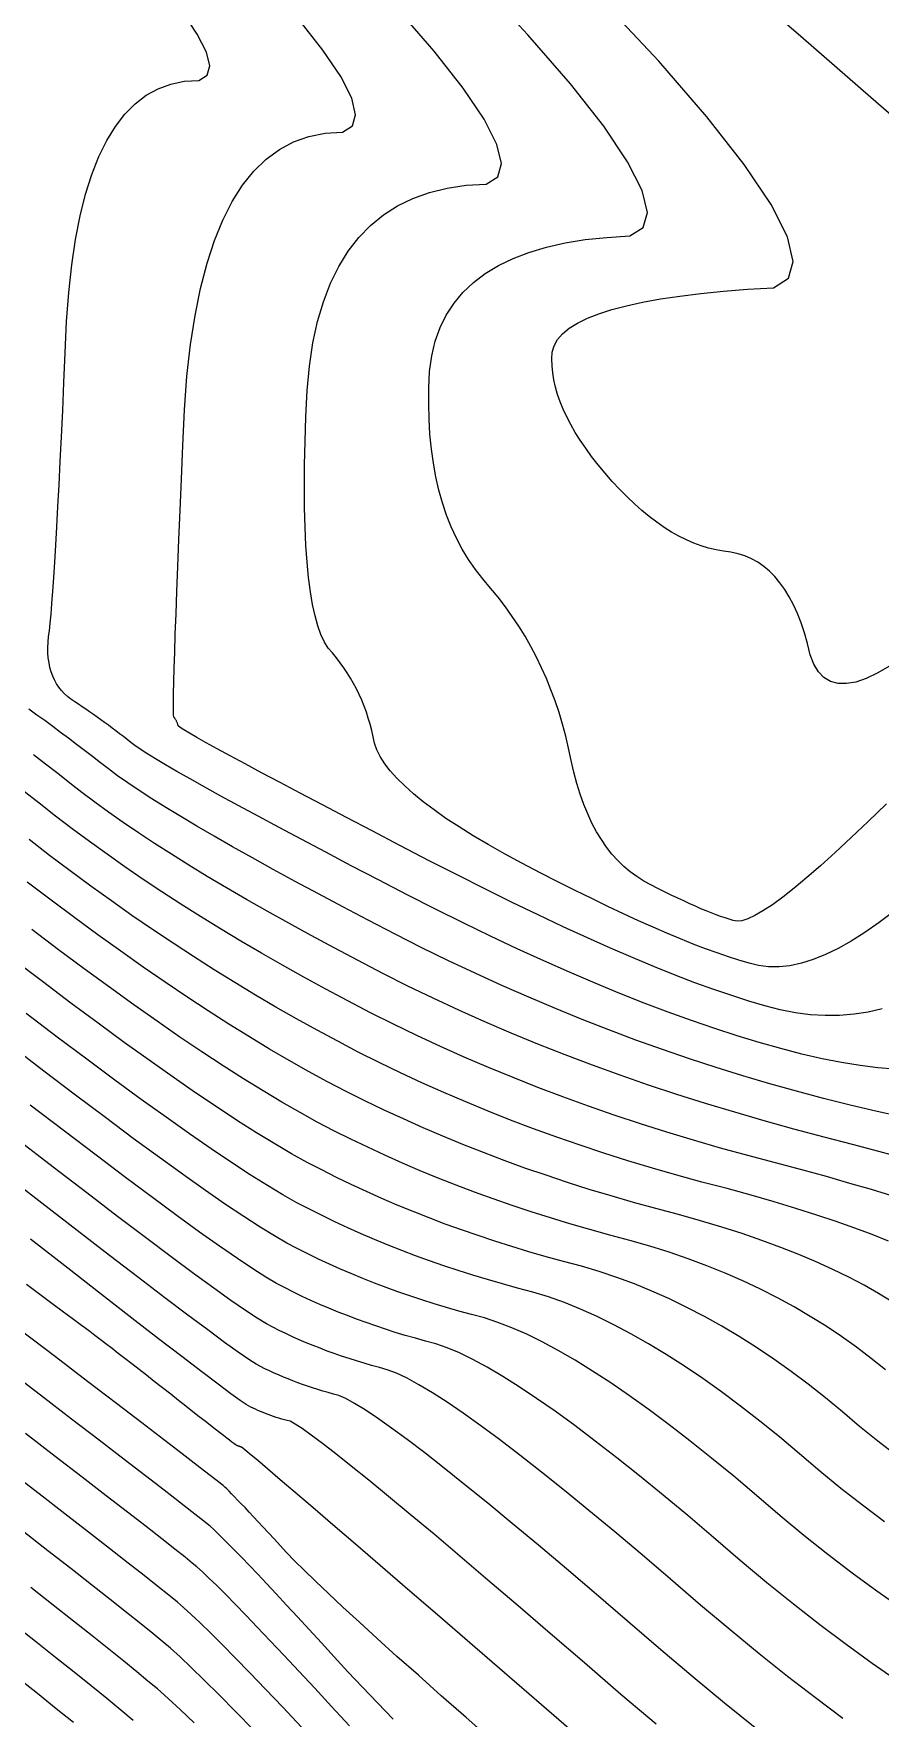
# Model space of a CAD drawing. Header units: inches. Extents: x 1412622.3 to 1412714.6, y 4931530.8 to 4931588.5.
# Drawn here: x 1412657.23 to 1412662.81, y 4931543.82 to 4931554.92 of the extents above; entities that cross this region are included whole.
import ezdxf

# ---------------------------------------------------------------- set-up
doc = ezdxf.new("R2010")
doc.units = ezdxf.units.IN
doc.header["$MEASUREMENT"] = 0

msp = doc.modelspace()

# ---------------------------------------------------------------- linework, layer by layer
for points in [[(1412663.145, 4931554.153), (1412662.745, 4931554.5), (1412662.284, 4931554.901), (1412661.76, 4931555.355), (1412661.176, 4931555.864), (1412660.529, 4931556.426), (1412659.821, 4931557.043), (1412659.052, 4931557.713), (1412658.221, 4931558.437), (1412657.328, 4931559.215), (1412656.373, 4931560.047), (1412655.357, 4931560.933)], [(1412662.847, 4931549.846), (1412662.727, 4931549.729), (1412662.615, 4931549.622), (1412662.51, 4931549.525), (1412662.413, 4931549.437), (1412662.323, 4931549.359), (1412662.24, 4931549.29), (1412662.164, 4931549.23), (1412662.096, 4931549.18), (1412662.034, 4931549.139), (1412661.981, 4931549.108), (1412661.934, 4931549.086), (1412661.895, 4931549.073), (1412661.863, 4931549.071), (1412661.838, 4931549.077), (1412661.812, 4931549.085), (1412661.784, 4931549.093), (1412661.755, 4931549.103), (1412661.725, 4931549.114), (1412661.693, 4931549.127), (1412661.66, 4931549.14), (1412661.625, 4931549.154), (1412661.589, 4931549.17), (1412661.551, 4931549.187), (1412661.512, 4931549.205), (1412661.472, 4931549.224), (1412661.43, 4931549.244), (1412661.386, 4931549.265), (1412661.342, 4931549.288), (1412661.295, 4931549.312), (1412661.248, 4931549.336), (1412661.202, 4931549.365), (1412661.158, 4931549.397), (1412661.117, 4931549.432), (1412661.077, 4931549.471), (1412661.039, 4931549.513), (1412661.003, 4931549.559), (1412660.969, 4931549.609), (1412660.937, 4931549.661), (1412660.907, 4931549.718), (1412660.879, 4931549.778), (1412660.853, 4931549.841), (1412660.829, 4931549.908), (1412660.807, 4931549.979), (1412660.787, 4931550.053), (1412660.769, 4931550.131), (1412660.752, 4931550.212), (1412660.734, 4931550.291), (1412660.713, 4931550.37), (1412660.69, 4931550.447), (1412660.665, 4931550.523), (1412660.637, 4931550.597), (1412660.607, 4931550.67), (1412660.575, 4931550.742), (1412660.541, 4931550.812), (1412660.505, 4931550.881), (1412660.466, 4931550.949), (1412660.425, 4931551.015), (1412660.382, 4931551.08), (1412660.337, 4931551.144), (1412660.289, 4931551.206), (1412660.239, 4931551.267), (1412660.187, 4931551.327), (1412660.139, 4931551.389), (1412660.094, 4931551.455), (1412660.052, 4931551.524), (1412660.014, 4931551.596), (1412659.98, 4931551.67), (1412659.949, 4931551.748), (1412659.922, 4931551.829), (1412659.898, 4931551.913), (1412659.878, 4931552), (1412659.862, 4931552.09), (1412659.849, 4931552.183), (1412659.839, 4931552.28), (1412659.833, 4931552.379), (1412659.831, 4931552.481), (1412659.832, 4931552.586), (1412659.837, 4931552.695), (1412659.851, 4931552.797), (1412659.874, 4931552.893), (1412659.906, 4931552.983), (1412659.947, 4931553.066), (1412659.998, 4931553.144), (1412660.057, 4931553.215), (1412660.126, 4931553.28), (1412660.204, 4931553.339), (1412660.291, 4931553.392), (1412660.387, 4931553.438), (1412660.492, 4931553.479), (1412660.607, 4931553.513), (1412660.73, 4931553.541), (1412660.863, 4931553.563), (1412661.005, 4931553.578), (1412661.156, 4931553.588), (1412661.245, 4931553.642), (1412661.272, 4931553.742), (1412661.238, 4931553.886), (1412661.142, 4931554.075), (1412660.985, 4931554.31), (1412660.765, 4931554.589), (1412660.484, 4931554.913), (1412660.142, 4931555.283)], [(1412662.868, 4931550.753), (1412662.787, 4931550.706), (1412662.713, 4931550.67), (1412662.646, 4931550.647), (1412662.584, 4931550.637), (1412662.529, 4931550.638), (1412662.479, 4931550.652), (1412662.436, 4931550.677), (1412662.4, 4931550.715), (1412662.369, 4931550.765), (1412662.345, 4931550.827), (1412662.327, 4931550.902), (1412662.307, 4931550.972), (1412662.285, 4931551.038), (1412662.261, 4931551.099), (1412662.235, 4931551.156), (1412662.207, 4931551.209), (1412662.177, 4931551.258), (1412662.146, 4931551.302), (1412662.112, 4931551.342), (1412662.077, 4931551.378), (1412662.039, 4931551.41), (1412662, 4931551.437), (1412661.958, 4931551.46), (1412661.915, 4931551.479), (1412661.87, 4931551.493), (1412661.823, 4931551.503), (1412661.774, 4931551.509), (1412661.725, 4931551.518), (1412661.676, 4931551.53), (1412661.627, 4931551.545), (1412661.578, 4931551.563), (1412661.529, 4931551.584), (1412661.48, 4931551.609), (1412661.431, 4931551.636), (1412661.382, 4931551.667), (1412661.334, 4931551.701), (1412661.285, 4931551.738), (1412661.236, 4931551.778), (1412661.187, 4931551.821), (1412661.139, 4931551.867), (1412661.09, 4931551.917), (1412661.041, 4931551.969), (1412660.993, 4931552.025), (1412660.947, 4931552.08), (1412660.905, 4931552.134), (1412660.866, 4931552.188), (1412660.83, 4931552.241), (1412660.797, 4931552.293), (1412660.767, 4931552.344), (1412660.741, 4931552.395), (1412660.717, 4931552.445), (1412660.697, 4931552.495), (1412660.68, 4931552.543), (1412660.666, 4931552.591), (1412660.656, 4931552.639), (1412660.648, 4931552.685), (1412660.644, 4931552.731), (1412660.643, 4931552.777), (1412660.645, 4931552.821), (1412660.657, 4931552.864), (1412660.68, 4931552.904), (1412660.713, 4931552.943), (1412660.757, 4931552.979), (1412660.812, 4931553.013), (1412660.877, 4931553.045), (1412660.952, 4931553.074), (1412661.038, 4931553.102), (1412661.134, 4931553.127), (1412661.241, 4931553.151), (1412661.359, 4931553.172), (1412661.486, 4931553.191), (1412661.625, 4931553.208), (1412661.773, 4931553.223), (1412661.933, 4931553.236), (1412662.103, 4931553.246), (1412662.203, 4931553.308), (1412662.234, 4931553.419), (1412662.195, 4931553.582), (1412662.088, 4931553.795), (1412661.91, 4931554.059), (1412661.664, 4931554.373), (1412661.347, 4931554.738), (1412660.962, 4931555.153)], [(1412662.903, 4931548.097), (1412662.791, 4931548.106), (1412662.674, 4931548.12), (1412662.552, 4931548.14), (1412662.424, 4931548.165), (1412662.29, 4931548.196), (1412662.152, 4931548.232), (1412662.01, 4931548.273), (1412661.864, 4931548.317), (1412661.716, 4931548.365), (1412661.564, 4931548.417), (1412661.41, 4931548.473), (1412661.252, 4931548.532), (1412661.091, 4931548.596), (1412660.927, 4931548.664), (1412660.759, 4931548.735), (1412660.589, 4931548.81), (1412660.415, 4931548.89), (1412660.239, 4931548.973), (1412660.059, 4931549.06), (1412659.876, 4931549.15), (1412659.689, 4931549.245), (1412659.5, 4931549.344), (1412659.321, 4931549.437), (1412659.152, 4931549.526), (1412658.994, 4931549.61), (1412658.845, 4931549.689), (1412658.708, 4931549.763), (1412658.58, 4931549.832), (1412658.462, 4931549.896), (1412658.355, 4931549.955), (1412658.259, 4931550.009), (1412658.172, 4931550.058), (1412658.096, 4931550.103), (1412658.03, 4931550.142), (1412657.974, 4931550.176), (1412657.929, 4931550.206), (1412657.894, 4931550.23), (1412657.869, 4931550.25), (1412657.844, 4931550.269), (1412657.819, 4931550.288), (1412657.794, 4931550.307), (1412657.769, 4931550.326), (1412657.745, 4931550.344), (1412657.72, 4931550.363), (1412657.695, 4931550.381), (1412657.67, 4931550.399), (1412657.646, 4931550.416), (1412657.621, 4931550.434), (1412657.596, 4931550.451), (1412657.572, 4931550.468), (1412657.547, 4931550.485), (1412657.522, 4931550.501), (1412657.498, 4931550.518), (1412657.473, 4931550.534), (1412657.45, 4931550.552), (1412657.429, 4931550.571), (1412657.41, 4931550.591), (1412657.393, 4931550.613), (1412657.378, 4931550.636), (1412657.364, 4931550.661), (1412657.353, 4931550.687), (1412657.343, 4931550.715), (1412657.335, 4931550.744), (1412657.329, 4931550.774), (1412657.324, 4931550.806), (1412657.322, 4931550.839), (1412657.321, 4931550.874), (1412657.323, 4931550.91), (1412657.326, 4931550.947), (1412657.331, 4931550.986), (1412657.336, 4931551.035), (1412657.342, 4931551.095), (1412657.347, 4931551.165), (1412657.353, 4931551.246), (1412657.36, 4931551.336), (1412657.366, 4931551.438), (1412657.373, 4931551.549), (1412657.38, 4931551.671), (1412657.387, 4931551.804), (1412657.395, 4931551.947), (1412657.402, 4931552.1), (1412657.41, 4931552.264), (1412657.419, 4931552.438), (1412657.427, 4931552.622), (1412657.436, 4931552.817), (1412657.445, 4931553.023), (1412657.459, 4931553.215), (1412657.479, 4931553.396), (1412657.504, 4931553.564), (1412657.535, 4931553.719), (1412657.57, 4931553.862), (1412657.611, 4931553.993), (1412657.658, 4931554.111), (1412657.709, 4931554.216), (1412657.766, 4931554.309), (1412657.829, 4931554.39), (1412657.896, 4931554.458), (1412657.969, 4931554.514), (1412658.048, 4931554.557), (1412658.131, 4931554.588), (1412658.22, 4931554.607), (1412658.315, 4931554.612), (1412658.371, 4931554.646), (1412658.388, 4931554.709), (1412658.366, 4931554.799), (1412658.306, 4931554.917), (1412658.208, 4931555.064)], [(1412662.896, 4931549.135), (1412662.799, 4931549.062), (1412662.706, 4931548.997), (1412662.616, 4931548.94), (1412662.529, 4931548.892), (1412662.446, 4931548.851), (1412662.365, 4931548.819), (1412662.287, 4931548.795), (1412662.212, 4931548.778), (1412662.14, 4931548.77), (1412662.071, 4931548.771), (1412662.005, 4931548.779), (1412661.942, 4931548.795), (1412661.876, 4931548.815), (1412661.806, 4931548.837), (1412661.732, 4931548.862), (1412661.655, 4931548.89), (1412661.574, 4931548.921), (1412661.49, 4931548.955), (1412661.401, 4931548.992), (1412661.31, 4931549.032), (1412661.214, 4931549.074), (1412661.115, 4931549.12), (1412661.012, 4931549.168), (1412660.906, 4931549.22), (1412660.796, 4931549.274), (1412660.682, 4931549.331), (1412660.565, 4931549.391), (1412660.444, 4931549.454), (1412660.331, 4931549.516), (1412660.224, 4931549.576), (1412660.124, 4931549.635), (1412660.031, 4931549.693), (1412659.945, 4931549.749), (1412659.867, 4931549.805), (1412659.795, 4931549.859), (1412659.73, 4931549.911), (1412659.673, 4931549.963), (1412659.622, 4931550.013), (1412659.578, 4931550.062), (1412659.542, 4931550.109), (1412659.512, 4931550.156), (1412659.49, 4931550.201), (1412659.474, 4931550.245), (1412659.465, 4931550.287), (1412659.456, 4931550.329), (1412659.445, 4931550.37), (1412659.433, 4931550.41), (1412659.42, 4931550.45), (1412659.405, 4931550.489), (1412659.39, 4931550.527), (1412659.373, 4931550.565), (1412659.355, 4931550.602), (1412659.336, 4931550.638), (1412659.316, 4931550.673), (1412659.294, 4931550.708), (1412659.272, 4931550.742), (1412659.248, 4931550.775), (1412659.223, 4931550.808), (1412659.197, 4931550.84), (1412659.169, 4931550.871), (1412659.144, 4931550.911), (1412659.121, 4931550.96), (1412659.101, 4931551.018), (1412659.082, 4931551.084), (1412659.066, 4931551.159), (1412659.051, 4931551.243), (1412659.039, 4931551.336), (1412659.03, 4931551.438), (1412659.022, 4931551.548), (1412659.016, 4931551.668), (1412659.013, 4931551.796), (1412659.012, 4931551.933), (1412659.013, 4931552.078), (1412659.016, 4931552.233), (1412659.022, 4931552.396), (1412659.029, 4931552.568), (1412659.045, 4931552.73), (1412659.068, 4931552.882), (1412659.099, 4931553.023), (1412659.137, 4931553.154), (1412659.184, 4931553.275), (1412659.238, 4931553.386), (1412659.3, 4931553.486), (1412659.37, 4931553.577), (1412659.448, 4931553.657), (1412659.533, 4931553.726), (1412659.626, 4931553.786), (1412659.727, 4931553.835), (1412659.836, 4931553.874), (1412659.952, 4931553.903), (1412660.077, 4931553.921), (1412660.209, 4931553.929), (1412660.287, 4931553.977), (1412660.311, 4931554.064), (1412660.281, 4931554.19), (1412660.197, 4931554.356), (1412660.059, 4931554.561), (1412659.867, 4931554.805), (1412659.621, 4931555.089)], [(1412662.819, 4931548.494), (1412662.727, 4931548.473), (1412662.634, 4931548.458), (1412662.539, 4931548.45), (1412662.443, 4931548.449), (1412662.346, 4931548.455), (1412662.248, 4931548.468), (1412662.148, 4931548.487), (1412662.047, 4931548.514), (1412661.94, 4931548.545), (1412661.828, 4931548.581), (1412661.71, 4931548.621), (1412661.585, 4931548.666), (1412661.455, 4931548.716), (1412661.32, 4931548.77), (1412661.178, 4931548.83), (1412661.03, 4931548.893), (1412660.877, 4931548.962), (1412660.718, 4931549.035), (1412660.553, 4931549.113), (1412660.382, 4931549.195), (1412660.206, 4931549.282), (1412660.023, 4931549.374), (1412659.835, 4931549.47), (1412659.641, 4931549.571), (1412659.459, 4931549.666), (1412659.289, 4931549.755), (1412659.131, 4931549.838), (1412658.985, 4931549.915), (1412658.852, 4931549.986), (1412658.73, 4931550.05), (1412658.621, 4931550.109), (1412658.523, 4931550.161), (1412658.438, 4931550.208), (1412658.365, 4931550.248), (1412658.303, 4931550.282), (1412658.254, 4931550.311), (1412658.217, 4931550.333), (1412658.192, 4931550.349), (1412658.179, 4931550.359), (1412658.179, 4931550.362), (1412658.178, 4931550.366), (1412658.177, 4931550.37), (1412658.176, 4931550.374), (1412658.175, 4931550.377), (1412658.173, 4931550.381), (1412658.172, 4931550.384), (1412658.17, 4931550.388), (1412658.169, 4931550.391), (1412658.167, 4931550.394), (1412658.165, 4931550.398), (1412658.163, 4931550.401), (1412658.161, 4931550.404), (1412658.159, 4931550.407), (1412658.157, 4931550.41), (1412658.154, 4931550.413), (1412658.152, 4931550.416), (1412658.15, 4931550.433), (1412658.149, 4931550.465), (1412658.149, 4931550.511), (1412658.15, 4931550.573), (1412658.151, 4931550.648), (1412658.154, 4931550.738), (1412658.157, 4931550.843), (1412658.161, 4931550.963), (1412658.166, 4931551.096), (1412658.171, 4931551.245), (1412658.178, 4931551.408), (1412658.185, 4931551.586), (1412658.193, 4931551.778), (1412658.202, 4931551.985), (1412658.211, 4931552.206), (1412658.222, 4931552.442), (1412658.238, 4931552.663), (1412658.262, 4931552.871), (1412658.291, 4931553.064), (1412658.327, 4931553.242), (1412658.37, 4931553.407), (1412658.419, 4931553.557), (1412658.474, 4931553.692), (1412658.536, 4931553.814), (1412658.604, 4931553.921), (1412658.679, 4931554.014), (1412658.76, 4931554.093), (1412658.847, 4931554.157), (1412658.941, 4931554.207), (1412659.042, 4931554.242), (1412659.149, 4931554.264), (1412659.262, 4931554.271), (1412659.329, 4931554.312), (1412659.349, 4931554.386), (1412659.324, 4931554.495), (1412659.252, 4931554.637), (1412659.133, 4931554.812), (1412658.969, 4931555.022)], [(1412662.906, 4931547.791), (1412662.758, 4931547.824), (1412662.6, 4931547.862), (1412662.433, 4931547.904), (1412662.256, 4931547.951), (1412662.079, 4931548), (1412661.902, 4931548.052), (1412661.726, 4931548.107), (1412661.549, 4931548.165), (1412661.372, 4931548.225), (1412661.196, 4931548.288), (1412661.019, 4931548.355), (1412660.843, 4931548.424), (1412660.666, 4931548.496), (1412660.49, 4931548.57), (1412660.314, 4931548.648), (1412660.137, 4931548.728), (1412659.961, 4931548.811), (1412659.785, 4931548.897), (1412659.609, 4931548.986), (1412659.433, 4931549.078), (1412659.265, 4931549.166), (1412659.104, 4931549.252), (1412658.951, 4931549.334), (1412658.806, 4931549.413), (1412658.669, 4931549.489), (1412658.539, 4931549.562), (1412658.417, 4931549.631), (1412658.303, 4931549.698), (1412658.197, 4931549.761), (1412658.098, 4931549.821), (1412658.007, 4931549.878), (1412657.923, 4931549.932), (1412657.848, 4931549.983), (1412657.78, 4931550.03), (1412657.72, 4931550.075), (1412657.667, 4931550.116), (1412657.615, 4931550.157), (1412657.562, 4931550.197), (1412657.51, 4931550.237), (1412657.458, 4931550.277), (1412657.405, 4931550.316), (1412657.353, 4931550.354), (1412657.301, 4931550.393), (1412657.249, 4931550.43), (1412657.196, 4931550.468)], [(1412662.961, 4931547.51), (1412662.798, 4931547.554), (1412662.624, 4931547.6), (1412662.437, 4931547.649), (1412662.238, 4931547.701), (1412662.042, 4931547.755), (1412661.848, 4931547.812), (1412661.656, 4931547.87), (1412661.466, 4931547.93), (1412661.279, 4931547.992), (1412661.093, 4931548.057), (1412660.91, 4931548.123), (1412660.73, 4931548.191), (1412660.551, 4931548.262), (1412660.375, 4931548.334), (1412660.201, 4931548.409), (1412660.03, 4931548.485), (1412659.86, 4931548.564), (1412659.693, 4931548.644), (1412659.528, 4931548.727), (1412659.366, 4931548.812), (1412659.208, 4931548.895), (1412659.056, 4931548.977), (1412658.909, 4931549.058), (1412658.767, 4931549.137), (1412658.63, 4931549.215), (1412658.499, 4931549.291), (1412658.372, 4931549.367), (1412658.251, 4931549.441), (1412658.135, 4931549.513), (1412658.024, 4931549.584), (1412657.918, 4931549.654), (1412657.817, 4931549.722), (1412657.721, 4931549.789), (1412657.631, 4931549.855), (1412657.546, 4931549.919), (1412657.466, 4931549.982), (1412657.386, 4931550.045), (1412657.306, 4931550.106), (1412657.226, 4931550.167)], [(1412662.884, 4931547.262), (1412662.75, 4931547.303), (1412662.606, 4931547.344), (1412662.453, 4931547.388), (1412662.29, 4931547.433), (1412662.117, 4931547.479), (1412661.935, 4931547.527), (1412661.754, 4931547.576), (1412661.576, 4931547.628), (1412661.4, 4931547.681), (1412661.226, 4931547.737), (1412661.054, 4931547.794), (1412660.884, 4931547.853), (1412660.716, 4931547.914), (1412660.55, 4931547.976), (1412660.387, 4931548.041), (1412660.225, 4931548.108), (1412660.065, 4931548.176), (1412659.908, 4931548.246), (1412659.753, 4931548.318), (1412659.599, 4931548.392), (1412659.448, 4931548.468), (1412659.299, 4931548.546), (1412659.152, 4931548.624), (1412659.008, 4931548.703), (1412658.867, 4931548.782), (1412658.728, 4931548.861), (1412658.592, 4931548.941), (1412658.458, 4931549.021), (1412658.327, 4931549.102), (1412658.198, 4931549.183), (1412658.073, 4931549.265), (1412657.949, 4931549.347), (1412657.829, 4931549.43), (1412657.711, 4931549.513), (1412657.595, 4931549.596), (1412657.482, 4931549.68), (1412657.372, 4931549.764), (1412657.264, 4931549.849), (1412657.157, 4931549.933)], [(1412662.861, 4931546.963), (1412662.754, 4931547.006), (1412662.639, 4931547.049), (1412662.517, 4931547.092), (1412662.388, 4931547.135), (1412662.251, 4931547.179), (1412662.107, 4931547.222), (1412661.956, 4931547.265), (1412661.797, 4931547.309), (1412661.631, 4931547.352), (1412661.467, 4931547.397), (1412661.305, 4931547.444), (1412661.144, 4931547.493), (1412660.986, 4931547.543), (1412660.829, 4931547.595), (1412660.675, 4931547.649), (1412660.522, 4931547.704), (1412660.371, 4931547.761), (1412660.222, 4931547.82), (1412660.075, 4931547.881), (1412659.93, 4931547.943), (1412659.786, 4931548.007), (1412659.645, 4931548.073), (1412659.505, 4931548.14), (1412659.367, 4931548.209), (1412659.232, 4931548.28), (1412659.096, 4931548.353), (1412658.96, 4931548.428), (1412658.824, 4931548.505), (1412658.689, 4931548.585), (1412658.553, 4931548.667), (1412658.417, 4931548.751), (1412658.282, 4931548.838), (1412658.146, 4931548.926), (1412658.011, 4931549.017), (1412657.875, 4931549.11), (1412657.74, 4931549.205), (1412657.604, 4931549.303), (1412657.469, 4931549.403), (1412657.333, 4931549.505), (1412657.198, 4931549.609)], [(1412662.885, 4931546.564), (1412662.795, 4931546.619), (1412662.7, 4931546.673), (1412662.6, 4931546.725), (1412662.495, 4931546.776), (1412662.385, 4931546.826), (1412662.271, 4931546.875), (1412662.151, 4931546.922), (1412662.026, 4931546.968), (1412661.896, 4931547.013), (1412661.762, 4931547.056), (1412661.622, 4931547.098), (1412661.477, 4931547.138), (1412661.328, 4931547.178), (1412661.18, 4931547.218), (1412661.033, 4931547.261), (1412660.889, 4931547.304), (1412660.746, 4931547.35), (1412660.605, 4931547.397), (1412660.465, 4931547.445), (1412660.328, 4931547.495), (1412660.192, 4931547.547), (1412660.057, 4931547.6), (1412659.925, 4931547.654), (1412659.794, 4931547.71), (1412659.664, 4931547.768), (1412659.537, 4931547.827), (1412659.411, 4931547.888), (1412659.287, 4931547.95), (1412659.164, 4931548.014), (1412659.039, 4931548.082), (1412658.912, 4931548.153), (1412658.782, 4931548.229), (1412658.649, 4931548.309), (1412658.514, 4931548.393), (1412658.377, 4931548.481), (1412658.236, 4931548.573), (1412658.094, 4931548.669), (1412657.949, 4931548.769), (1412657.801, 4931548.873), (1412657.651, 4931548.981), (1412657.498, 4931549.093), (1412657.342, 4931549.209), (1412657.185, 4931549.329)], [(1412662.842, 4931546.114), (1412662.748, 4931546.19), (1412662.651, 4931546.264), (1412662.552, 4931546.334), (1412662.45, 4931546.402), (1412662.346, 4931546.467), (1412662.239, 4931546.53), (1412662.129, 4931546.59), (1412662.017, 4931546.646), (1412661.902, 4931546.701), (1412661.784, 4931546.752), (1412661.664, 4931546.801), (1412661.541, 4931546.847), (1412661.416, 4931546.89), (1412661.288, 4931546.93), (1412661.157, 4931546.968), (1412661.024, 4931547.003), (1412660.892, 4931547.039), (1412660.762, 4931547.077), (1412660.633, 4931547.116), (1412660.506, 4931547.156), (1412660.38, 4931547.198), (1412660.256, 4931547.241), (1412660.133, 4931547.286), (1412660.012, 4931547.332), (1412659.893, 4931547.379), (1412659.774, 4931547.427), (1412659.658, 4931547.477), (1412659.543, 4931547.529), (1412659.429, 4931547.582), (1412659.317, 4931547.636), (1412659.206, 4931547.691), (1412659.097, 4931547.748), (1412658.983, 4931547.81), (1412658.864, 4931547.879), (1412658.739, 4931547.953), (1412658.61, 4931548.033), (1412658.476, 4931548.119), (1412658.336, 4931548.211), (1412658.191, 4931548.308), (1412658.041, 4931548.412), (1412657.887, 4931548.521), (1412657.727, 4931548.636), (1412657.561, 4931548.757), (1412657.391, 4931548.883), (1412657.216, 4931549.016)], [(1412662.916, 4931545.549), (1412662.79, 4931545.645), (1412662.671, 4931545.741), (1412662.558, 4931545.838), (1412662.445, 4931545.931), (1412662.332, 4931546.02), (1412662.219, 4931546.105), (1412662.105, 4931546.186), (1412661.992, 4931546.262), (1412661.877, 4931546.334), (1412661.763, 4931546.403), (1412661.648, 4931546.467), (1412661.533, 4931546.526), (1412661.418, 4931546.582), (1412661.302, 4931546.633), (1412661.187, 4931546.681), (1412661.07, 4931546.724), (1412660.954, 4931546.763), (1412660.837, 4931546.798), (1412660.72, 4931546.828), (1412660.605, 4931546.86), (1412660.491, 4931546.893), (1412660.378, 4931546.927), (1412660.266, 4931546.963), (1412660.156, 4931547), (1412660.047, 4931547.037), (1412659.939, 4931547.076), (1412659.833, 4931547.117), (1412659.728, 4931547.158), (1412659.624, 4931547.201), (1412659.522, 4931547.245), (1412659.421, 4931547.29), (1412659.321, 4931547.336), (1412659.223, 4931547.383), (1412659.126, 4931547.432), (1412659.03, 4931547.482), (1412658.927, 4931547.539), (1412658.816, 4931547.604), (1412658.697, 4931547.677), (1412658.571, 4931547.757), (1412658.437, 4931547.845), (1412658.295, 4931547.941), (1412658.146, 4931548.044), (1412657.989, 4931548.155), (1412657.825, 4931548.273), (1412657.652, 4931548.399), (1412657.472, 4931548.532), (1412657.285, 4931548.674), (1412657.09, 4931548.822)], [(1412662.835, 4931545.114), (1412662.689, 4931545.223), (1412662.547, 4931545.334), (1412662.409, 4931545.447), (1412662.275, 4931545.562), (1412662.143, 4931545.673), (1412662.014, 4931545.777), (1412661.886, 4931545.876), (1412661.761, 4931545.969), (1412661.637, 4931546.057), (1412661.516, 4931546.139), (1412661.397, 4931546.216), (1412661.28, 4931546.287), (1412661.164, 4931546.352), (1412661.051, 4931546.412), (1412660.941, 4931546.466), (1412660.832, 4931546.515), (1412660.725, 4931546.558), (1412660.62, 4931546.595), (1412660.517, 4931546.627), (1412660.417, 4931546.654), (1412660.317, 4931546.681), (1412660.219, 4931546.71), (1412660.122, 4931546.739), (1412660.026, 4931546.77), (1412659.931, 4931546.801), (1412659.837, 4931546.834), (1412659.745, 4931546.867), (1412659.653, 4931546.902), (1412659.563, 4931546.937), (1412659.474, 4931546.974), (1412659.386, 4931547.012), (1412659.299, 4931547.051), (1412659.213, 4931547.09), (1412659.129, 4931547.131), (1412659.045, 4931547.173), (1412658.963, 4931547.216), (1412658.87, 4931547.268), (1412658.768, 4931547.33), (1412658.655, 4931547.401), (1412658.532, 4931547.481), (1412658.398, 4931547.571), (1412658.255, 4931547.671), (1412658.101, 4931547.779), (1412657.937, 4931547.897), (1412657.763, 4931548.025), (1412657.578, 4931548.162), (1412657.383, 4931548.308), (1412657.179, 4931548.464)], [(1412662.947, 4931544.542), (1412662.784, 4931544.656), (1412662.622, 4931544.775), (1412662.462, 4931544.897), (1412662.303, 4931545.023), (1412662.147, 4931545.153), (1412661.992, 4931545.287), (1412661.841, 4931545.414), (1412661.695, 4931545.534), (1412661.553, 4931545.647), (1412661.416, 4931545.753), (1412661.283, 4931545.852), (1412661.155, 4931545.944), (1412661.031, 4931546.029), (1412660.911, 4931546.107), (1412660.796, 4931546.178), (1412660.685, 4931546.242), (1412660.579, 4931546.299), (1412660.477, 4931546.349), (1412660.379, 4931546.392), (1412660.286, 4931546.428), (1412660.198, 4931546.457), (1412660.113, 4931546.479), (1412660.03, 4931546.502), (1412659.948, 4931546.526), (1412659.866, 4931546.551), (1412659.786, 4931546.576), (1412659.707, 4931546.602), (1412659.628, 4931546.63), (1412659.551, 4931546.658), (1412659.474, 4931546.687), (1412659.398, 4931546.717), (1412659.324, 4931546.747), (1412659.25, 4931546.779), (1412659.177, 4931546.811), (1412659.105, 4931546.845), (1412659.035, 4931546.879), (1412658.965, 4931546.914), (1412658.896, 4931546.95), (1412658.814, 4931546.997), (1412658.72, 4931547.055), (1412658.612, 4931547.125), (1412658.492, 4931547.205), (1412658.36, 4931547.297), (1412658.214, 4931547.4), (1412658.056, 4931547.515), (1412657.884, 4931547.64), (1412657.701, 4931547.777), (1412657.504, 4931547.925), (1412657.294, 4931548.084), (1412657.072, 4931548.254)], [(1412662.926, 4931544.061), (1412662.754, 4931544.18), (1412662.582, 4931544.305), (1412662.409, 4931544.435), (1412662.235, 4931544.571), (1412662.06, 4931544.712), (1412661.884, 4931544.859), (1412661.708, 4931545.011), (1412661.539, 4931545.155), (1412661.376, 4931545.29), (1412661.22, 4931545.417), (1412661.071, 4931545.536), (1412660.929, 4931545.646), (1412660.793, 4931545.748), (1412660.664, 4931545.842), (1412660.542, 4931545.927), (1412660.427, 4931546.003), (1412660.319, 4931546.072), (1412660.217, 4931546.132), (1412660.122, 4931546.183), (1412660.034, 4931546.226), (1412659.952, 4931546.261), (1412659.878, 4931546.287), (1412659.81, 4931546.305), (1412659.743, 4931546.323), (1412659.676, 4931546.342), (1412659.611, 4931546.362), (1412659.546, 4931546.383), (1412659.482, 4931546.404), (1412659.419, 4931546.426), (1412659.356, 4931546.449), (1412659.295, 4931546.472), (1412659.234, 4931546.496), (1412659.173, 4931546.521), (1412659.114, 4931546.546), (1412659.055, 4931546.572), (1412658.998, 4931546.599), (1412658.941, 4931546.627), (1412658.884, 4931546.655), (1412658.829, 4931546.684), (1412658.758, 4931546.726), (1412658.672, 4931546.781), (1412658.57, 4931546.849), (1412658.453, 4931546.929), (1412658.321, 4931547.023), (1412658.173, 4931547.13), (1412658.01, 4931547.25), (1412657.832, 4931547.383), (1412657.639, 4931547.529), (1412657.43, 4931547.688), (1412657.205, 4931547.859)], [(1412662.561, 4931543.818), (1412662.38, 4931543.953), (1412662.195, 4931544.095), (1412662.008, 4931544.244), (1412661.817, 4931544.401), (1412661.622, 4931544.564), (1412661.425, 4931544.735), (1412661.237, 4931544.896), (1412661.057, 4931545.047), (1412660.887, 4931545.188), (1412660.726, 4931545.32), (1412660.574, 4931545.441), (1412660.432, 4931545.553), (1412660.298, 4931545.655), (1412660.174, 4931545.747), (1412660.058, 4931545.829), (1412659.952, 4931545.902), (1412659.855, 4931545.964), (1412659.767, 4931546.017), (1412659.688, 4931546.06), (1412659.618, 4931546.093), (1412659.558, 4931546.116), (1412659.506, 4931546.13), (1412659.455, 4931546.144), (1412659.405, 4931546.159), (1412659.355, 4931546.174), (1412659.306, 4931546.189), (1412659.257, 4931546.205), (1412659.209, 4931546.222), (1412659.162, 4931546.239), (1412659.115, 4931546.257), (1412659.069, 4931546.275), (1412659.023, 4931546.294), (1412658.978, 4931546.313), (1412658.934, 4931546.333), (1412658.89, 4931546.354), (1412658.846, 4931546.374), (1412658.804, 4931546.396), (1412658.762, 4931546.418), (1412658.701, 4931546.455), (1412658.623, 4931546.506), (1412658.528, 4931546.572), (1412658.414, 4931546.654), (1412658.282, 4931546.749), (1412658.133, 4931546.86), (1412657.965, 4931546.986), (1412657.78, 4931547.126), (1412657.577, 4931547.281), (1412657.355, 4931547.451), (1412657.116, 4931547.635)], [(1412661.982, 4931543.756), (1412661.781, 4931543.918), (1412661.573, 4931544.09), (1412661.36, 4931544.27), (1412661.142, 4931544.459), (1412660.934, 4931544.637), (1412660.739, 4931544.804), (1412660.554, 4931544.959), (1412660.382, 4931545.103), (1412660.22, 4931545.236), (1412660.07, 4931545.357), (1412659.932, 4931545.468), (1412659.805, 4931545.567), (1412659.69, 4931545.655), (1412659.586, 4931545.731), (1412659.493, 4931545.797), (1412659.412, 4931545.851), (1412659.343, 4931545.894), (1412659.284, 4931545.926), (1412659.238, 4931545.946), (1412659.203, 4931545.955), (1412659.168, 4931545.965), (1412659.134, 4931545.975), (1412659.1, 4931545.985), (1412659.066, 4931545.996), (1412659.033, 4931546.007), (1412659, 4931546.018), (1412658.968, 4931546.03), (1412658.936, 4931546.042), (1412658.904, 4931546.055), (1412658.873, 4931546.067), (1412658.842, 4931546.081), (1412658.812, 4931546.094), (1412658.782, 4931546.108), (1412658.752, 4931546.122), (1412658.723, 4931546.137), (1412658.694, 4931546.152), (1412658.645, 4931546.183), (1412658.575, 4931546.232), (1412658.485, 4931546.296), (1412658.375, 4931546.378), (1412658.244, 4931546.475), (1412658.092, 4931546.59), (1412657.92, 4931546.721), (1412657.727, 4931546.869), (1412657.515, 4931547.033), (1412657.281, 4931547.213), (1412657.027, 4931547.411)], [(1412661.33, 4931543.779), (1412661.098, 4931543.976), (1412660.858, 4931544.184), (1412660.632, 4931544.378), (1412660.42, 4931544.56), (1412660.221, 4931544.73), (1412660.037, 4931544.887), (1412659.866, 4931545.031), (1412659.709, 4931545.162), (1412659.566, 4931545.281), (1412659.436, 4931545.387), (1412659.321, 4931545.481), (1412659.219, 4931545.561), (1412659.131, 4931545.63), (1412659.057, 4931545.685), (1412658.997, 4931545.728), (1412658.951, 4931545.758), (1412658.918, 4931545.776), (1412658.899, 4931545.781), (1412658.88, 4931545.786), (1412658.862, 4931545.791), (1412658.844, 4931545.797), (1412658.826, 4931545.802), (1412658.808, 4931545.808), (1412658.791, 4931545.814), (1412658.773, 4931545.821), (1412658.756, 4931545.827), (1412658.739, 4931545.834), (1412658.723, 4931545.841), (1412658.706, 4931545.848), (1412658.69, 4931545.855), (1412658.674, 4931545.862), (1412658.658, 4931545.87), (1412658.643, 4931545.878), (1412658.627, 4931545.886), (1412658.589, 4931545.912), (1412658.527, 4931545.957), (1412658.443, 4931546.02), (1412658.335, 4931546.102), (1412658.205, 4931546.202), (1412658.051, 4931546.32), (1412657.875, 4931546.456), (1412657.675, 4931546.611), (1412657.453, 4931546.785), (1412657.207, 4931546.976)], [(1412660.836, 4931543.682), (1412660.575, 4931543.908), (1412660.33, 4931544.119), (1412660.101, 4931544.317), (1412659.888, 4931544.501), (1412659.692, 4931544.67), (1412659.512, 4931544.825), (1412659.348, 4931544.967), (1412659.2, 4931545.094), (1412659.068, 4931545.207), (1412658.952, 4931545.306), (1412658.853, 4931545.391), (1412658.769, 4931545.462), (1412658.702, 4931545.519), (1412658.651, 4931545.562), (1412658.617, 4931545.591), (1412658.598, 4931545.606), (1412658.596, 4931545.606), (1412658.593, 4931545.607), (1412658.591, 4931545.608), (1412658.588, 4931545.608), (1412658.586, 4931545.609), (1412658.584, 4931545.61), (1412658.581, 4931545.611), (1412658.579, 4931545.611), (1412658.577, 4931545.612), (1412658.575, 4931545.613), (1412658.573, 4931545.614), (1412658.57, 4931545.615), (1412658.568, 4931545.616), (1412658.566, 4931545.617), (1412658.564, 4931545.618), (1412658.562, 4931545.619), (1412658.56, 4931545.62), (1412658.555, 4931545.624), (1412658.546, 4931545.63), (1412658.534, 4931545.639), (1412658.519, 4931545.651), (1412658.5, 4931545.665), (1412658.478, 4931545.682), (1412658.453, 4931545.701), (1412658.424, 4931545.724), (1412658.392, 4931545.749), (1412658.357, 4931545.776), (1412658.318, 4931545.806), (1412658.277, 4931545.839), (1412658.231, 4931545.875), (1412658.183, 4931545.913), (1412658.131, 4931545.954), (1412658.076, 4931545.997), (1412658.022, 4931546.039), (1412657.971, 4931546.079), (1412657.922, 4931546.118), (1412657.874, 4931546.154), (1412657.829, 4931546.19), (1412657.785, 4931546.223), (1412657.744, 4931546.255), (1412657.704, 4931546.286), (1412657.666, 4931546.315), (1412657.63, 4931546.342), (1412657.597, 4931546.367), (1412657.565, 4931546.391), (1412657.535, 4931546.413), (1412657.507, 4931546.434), (1412657.481, 4931546.453), (1412657.457, 4931546.47), (1412657.415, 4931546.501), (1412657.355, 4931546.546), (1412657.277, 4931546.605), (1412657.181, 4931546.677)], [(1412660.251, 4931543.671), (1412660.077, 4931543.823), (1412659.914, 4931543.967), (1412659.763, 4931544.102), (1412659.622, 4931544.227), (1412659.492, 4931544.344), (1412659.374, 4931544.452), (1412659.266, 4931544.551), (1412659.17, 4931544.641), (1412659.084, 4931544.722), (1412659.01, 4931544.794), (1412658.947, 4931544.857), (1412658.894, 4931544.911), (1412658.853, 4931544.957), (1412658.814, 4931544.999), (1412658.776, 4931545.04), (1412658.741, 4931545.078), (1412658.708, 4931545.114), (1412658.677, 4931545.147), (1412658.648, 4931545.178), (1412658.621, 4931545.207), (1412658.596, 4931545.233), (1412658.572, 4931545.257), (1412658.551, 4931545.279), (1412658.532, 4931545.298), (1412658.515, 4931545.315), (1412658.5, 4931545.33), (1412658.487, 4931545.342), (1412658.476, 4931545.352), (1412658.467, 4931545.36), (1412658.436, 4931545.384), (1412658.382, 4931545.426), (1412658.305, 4931545.485), (1412658.206, 4931545.562), (1412658.084, 4931545.655), (1412657.94, 4931545.765), (1412657.773, 4931545.893), (1412657.583, 4931546.038), (1412657.371, 4931546.2), (1412657.136, 4931546.379)], [(1412659.596, 4931543.813), (1412659.493, 4931543.92), (1412659.394, 4931544.024), (1412659.299, 4931544.125), (1412659.209, 4931544.223), (1412659.124, 4931544.316), (1412659.043, 4931544.404), (1412658.966, 4931544.487), (1412658.894, 4931544.565), (1412658.826, 4931544.638), (1412658.763, 4931544.706), (1412658.704, 4931544.768), (1412658.649, 4931544.826), (1412658.599, 4931544.878), (1412658.553, 4931544.925), (1412658.512, 4931544.967), (1412658.474, 4931545.004), (1412658.442, 4931545.036), (1412658.414, 4931545.063), (1412658.39, 4931545.084), (1412658.37, 4931545.101), (1412658.33, 4931545.133), (1412658.27, 4931545.18), (1412658.189, 4931545.243), (1412658.087, 4931545.322), (1412657.965, 4931545.416), (1412657.823, 4931545.525), (1412657.66, 4931545.651), (1412657.476, 4931545.791), (1412657.272, 4931545.947), (1412657.048, 4931546.119)], [(1412659.309, 4931543.769), (1412659.191, 4931543.897), (1412659.08, 4931544.017), (1412658.976, 4931544.129), (1412658.878, 4931544.233), (1412658.787, 4931544.33), (1412658.703, 4931544.418), (1412658.625, 4931544.499), (1412658.555, 4931544.571), (1412658.491, 4931544.636), (1412658.434, 4931544.693), (1412658.383, 4931544.742), (1412658.34, 4931544.783), (1412658.303, 4931544.816), (1412658.273, 4931544.842), (1412658.225, 4931544.881), (1412658.158, 4931544.934), (1412658.072, 4931545.001), (1412657.969, 4931545.082), (1412657.847, 4931545.177), (1412657.706, 4931545.285), (1412657.547, 4931545.408), (1412657.369, 4931545.544), (1412657.174, 4931545.695)], [(1412658.993, 4931543.761), (1412658.87, 4931543.891), (1412658.756, 4931544.01), (1412658.652, 4931544.119), (1412658.556, 4931544.217), (1412658.47, 4931544.305), (1412658.393, 4931544.382), (1412658.325, 4931544.448), (1412658.266, 4931544.503), (1412658.216, 4931544.548), (1412658.176, 4931544.583), (1412658.119, 4931544.629), (1412658.046, 4931544.688), (1412657.956, 4931544.759), (1412657.85, 4931544.842), (1412657.728, 4931544.937), (1412657.589, 4931545.045), (1412657.434, 4931545.165), (1412657.263, 4931545.298), (1412657.075, 4931545.442)], [(1412658.678, 4931543.74), (1412658.558, 4931543.863), (1412658.449, 4931543.974), (1412658.352, 4931544.07), (1412658.266, 4931544.154), (1412658.192, 4931544.224), (1412658.13, 4931544.28), (1412658.079, 4931544.323), (1412658.013, 4931544.377), (1412657.934, 4931544.442), (1412657.84, 4931544.516), (1412657.732, 4931544.602), (1412657.609, 4931544.698), (1412657.472, 4931544.805), (1412657.321, 4931544.923), (1412657.156, 4931545.051)], [(1412658.285, 4931543.788), (1412658.195, 4931543.874), (1412658.114, 4931543.949), (1412658.043, 4931544.012), (1412657.981, 4931544.064), (1412657.908, 4931544.125), (1412657.822, 4931544.195), (1412657.723, 4931544.274), (1412657.613, 4931544.362), (1412657.49, 4931544.459), (1412657.355, 4931544.565), (1412657.208, 4931544.68)], [(1412657.884, 4931543.805), (1412657.802, 4931543.873), (1412657.71, 4931543.949), (1412657.607, 4931544.032), (1412657.494, 4931544.122), (1412657.372, 4931544.22), (1412657.239, 4931544.325), (1412657.096, 4931544.437)], [(1412657.491, 4931543.79), (1412657.376, 4931543.882), (1412657.253, 4931543.981), (1412657.122, 4931544.085)]]:
    msp.add_lwpolyline(points)

doc.saveas('drawing.dxf')
